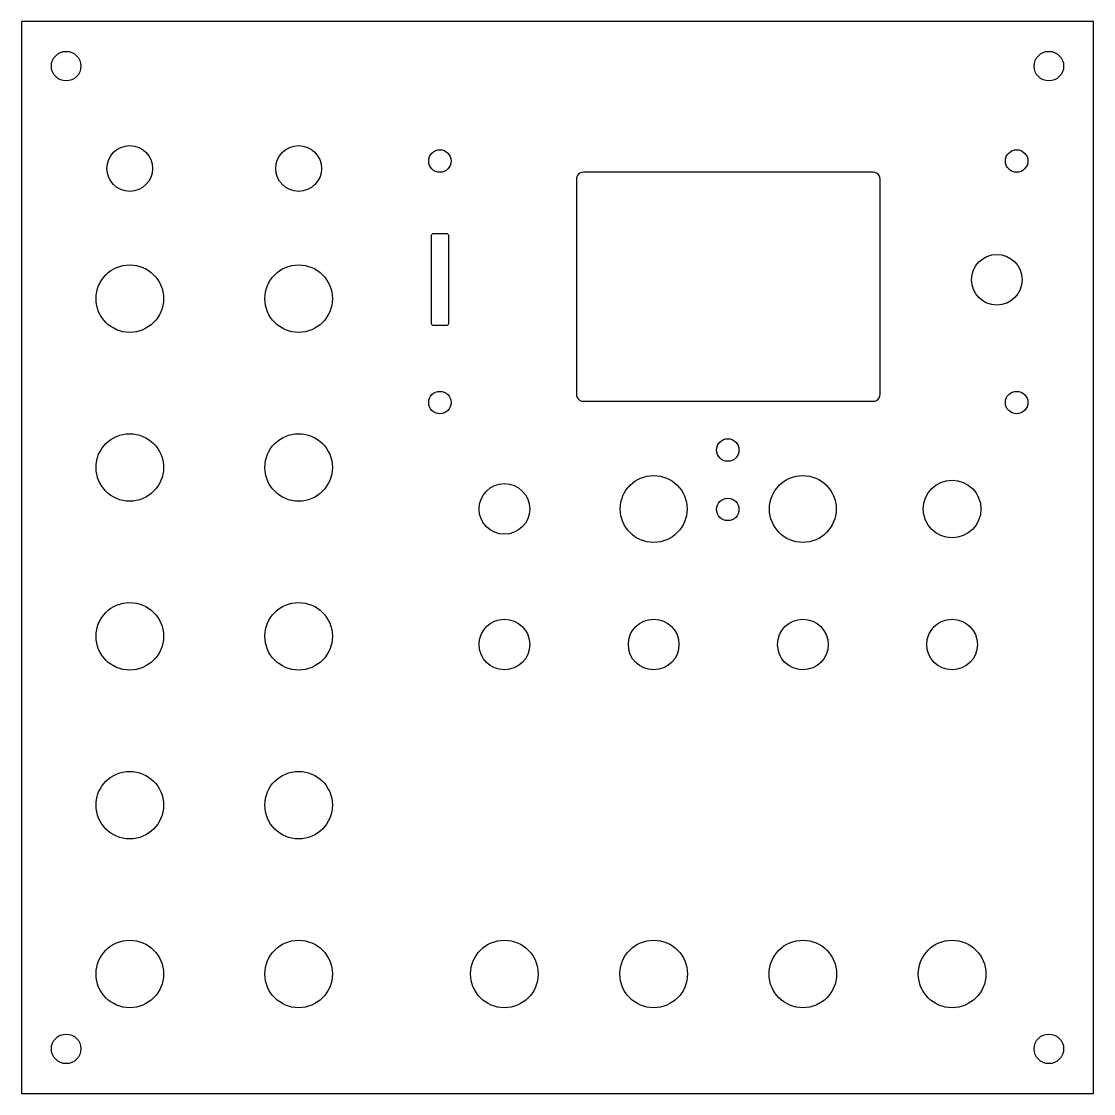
# Model space of a CAD drawing. Header units: millimetres. Extents: x 0 to 152, y 0 to 152.
import ezdxf

# ---------------------------------------------------------------- set-up
doc = ezdxf.new("R2010")
doc.units = ezdxf.units.MM
doc.layers.add('CUT', color=7, linetype='Continuous')

msp = doc.modelspace()

# ---------------------------------------------------------------- linework, layer by layer
at = {"layer": 'CUT'}
for points in [[(0, 0), (152.4, 0), (152.4, 152.4), (0, 152.4)], [(122.06, 129.98), (122.02, 130.24), (121.92, 130.48), (121.77, 130.69), (121.56, 130.85), (121.32, 130.95), (121.06, 130.98), (79.88, 130.98), (79.62, 130.95), (79.38, 130.85), (79.17, 130.69), (79.02, 130.48), (78.92, 130.24), (78.88, 129.98), (78.88, 99.41), (78.92, 99.15), (79.02, 98.91), (79.17, 98.7), (79.38, 98.54), (79.62, 98.44), (79.88, 98.41), (121.06, 98.41), (121.32, 98.44), (121.56, 98.54), (121.77, 98.7), (121.92, 98.91), (122.02, 99.15), (122.06, 99.41)], [(60.74, 121.91), (60.73, 121.98), (60.7, 122.06), (60.66, 122.12), (60.59, 122.17), (60.52, 122.2), (60.45, 122.21), (58.54, 122.21), (58.46, 122.2), (58.39, 122.17), (58.33, 122.12), (58.28, 122.06), (58.25, 121.98), (58.24, 121.91), (58.24, 109.52), (58.25, 109.44), (58.28, 109.37), (58.33, 109.31), (58.39, 109.26), (58.46, 109.23), (58.54, 109.22), (60.45, 109.22), (60.52, 109.23), (60.59, 109.26), (60.66, 109.31), (60.7, 109.37), (60.73, 109.44), (60.74, 109.52)]]:
    msp.add_lwpolyline(points, close=True, dxfattribs=at)
for centre, radius in [((6.35, 146.05), 2.1), ((146.05, 146.05), 2.1), ((15.4, 131.5), 3.25), ((39.4, 131.5), 3.25), ((59.49, 132.56), 1.6), ((141.47, 132.56), 1.6), ((138.65, 115.69), 3.6), ((15.4, 113), 4.8), ((39.4, 113), 4.8), ((59.49, 98.22), 1.6), ((141.47, 98.22), 1.6), ((15.4, 89), 4.8), ((39.4, 89), 4.8), ((100.4, 91.48), 1.6), ((89.87, 83.1), 4.75), ((111.08, 83.1), 4.75), ((132.29, 83.1), 4.1), ((68.65, 83.1), 3.6), ((100.4, 83.04), 1.6), ((15.4, 65), 4.8), ((39.4, 65), 4.8), ((68.65, 63.83), 3.6), ((89.87, 63.83), 3.6), ((111.08, 63.83), 3.6), ((132.29, 63.83), 3.6), ((15.4, 41), 4.8), ((39.4, 41), 4.8), ((15.4, 17), 4.8), ((39.4, 17), 4.8), ((68.65, 17), 4.8), ((89.87, 17), 4.8), ((111.08, 17), 4.8), ((132.29, 17), 4.8), ((6.35, 6.35), 2.1), ((146.05, 6.35), 2.1)]:
    msp.add_circle(centre, radius, dxfattribs=at)

doc.saveas('drawing.dxf')
